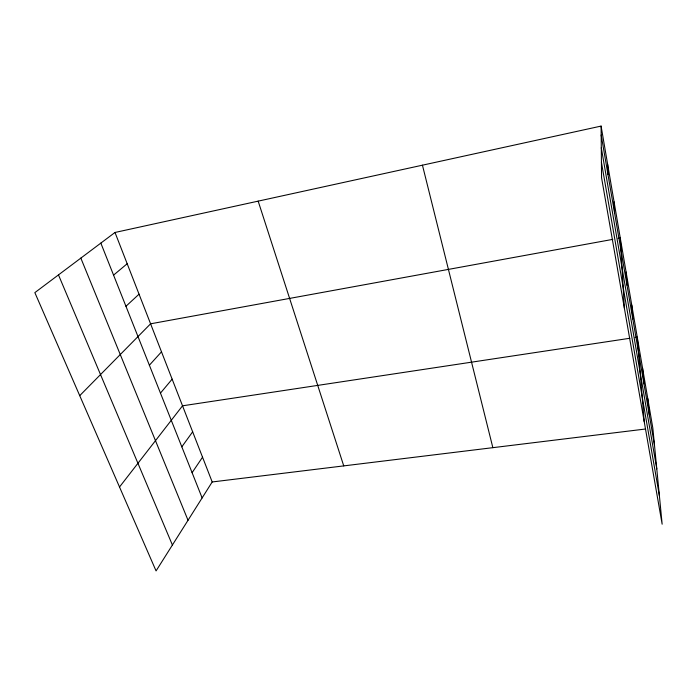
<?xml version="1.0" encoding="UTF-8"?>
<svg xmlns="http://www.w3.org/2000/svg" width="697" height="697" viewBox="0 0 697 697"><rect width="100%" height="100%" fill="white"/><g stroke="black" fill="none" stroke-linecap="round" stroke-linejoin="round"><path stroke-width="1.05" d="M645.387 429.03L212.193 481.967L156.067 570.913L34.85 292.627L115.005 232.467L601.093 126.087L652.836 428.115L662.15 524.205L601.572 177.796L601.093 126.087M192.102 472.688L202.539 457.188M181.821 446.821L192.66 431.809M119.518 487.011L182.527 405.811L629.896 338.263M160.467 393.108L172.142 379.159M149.376 365.211L161.495 351.828M79.728 395.652L150.578 323.809L612.811 239.367M125.948 306.271L139.043 294.178M113.567 275.123L127.185 263.736M618.134 238.391L620.269 238.008L624.373 308.17M635.15 337.47L637.258 337.148L644.22 421.676M58.478 274.888L172.403 545.019M80.835 258.108L188.024 520.267M100.838 243.105L202.13 497.919M115.005 232.467L212.193 481.967M258.169 201.137L343.743 465.892M422.443 165.18L492.857 447.666M601.424 162.227L659.397 495.767M601.171 135L654.474 445.026M601.293 147.747L656.801 468.95M647.792 398.64L649.299 414.881M642.599 368.33L643.967 383.864M631.761 305.059L632.815 319.034M626.098 272.03L626.986 285.134M614.074 201.869L614.588 213.038M607.688 164.579L607.993 174.659"/></g></svg>
